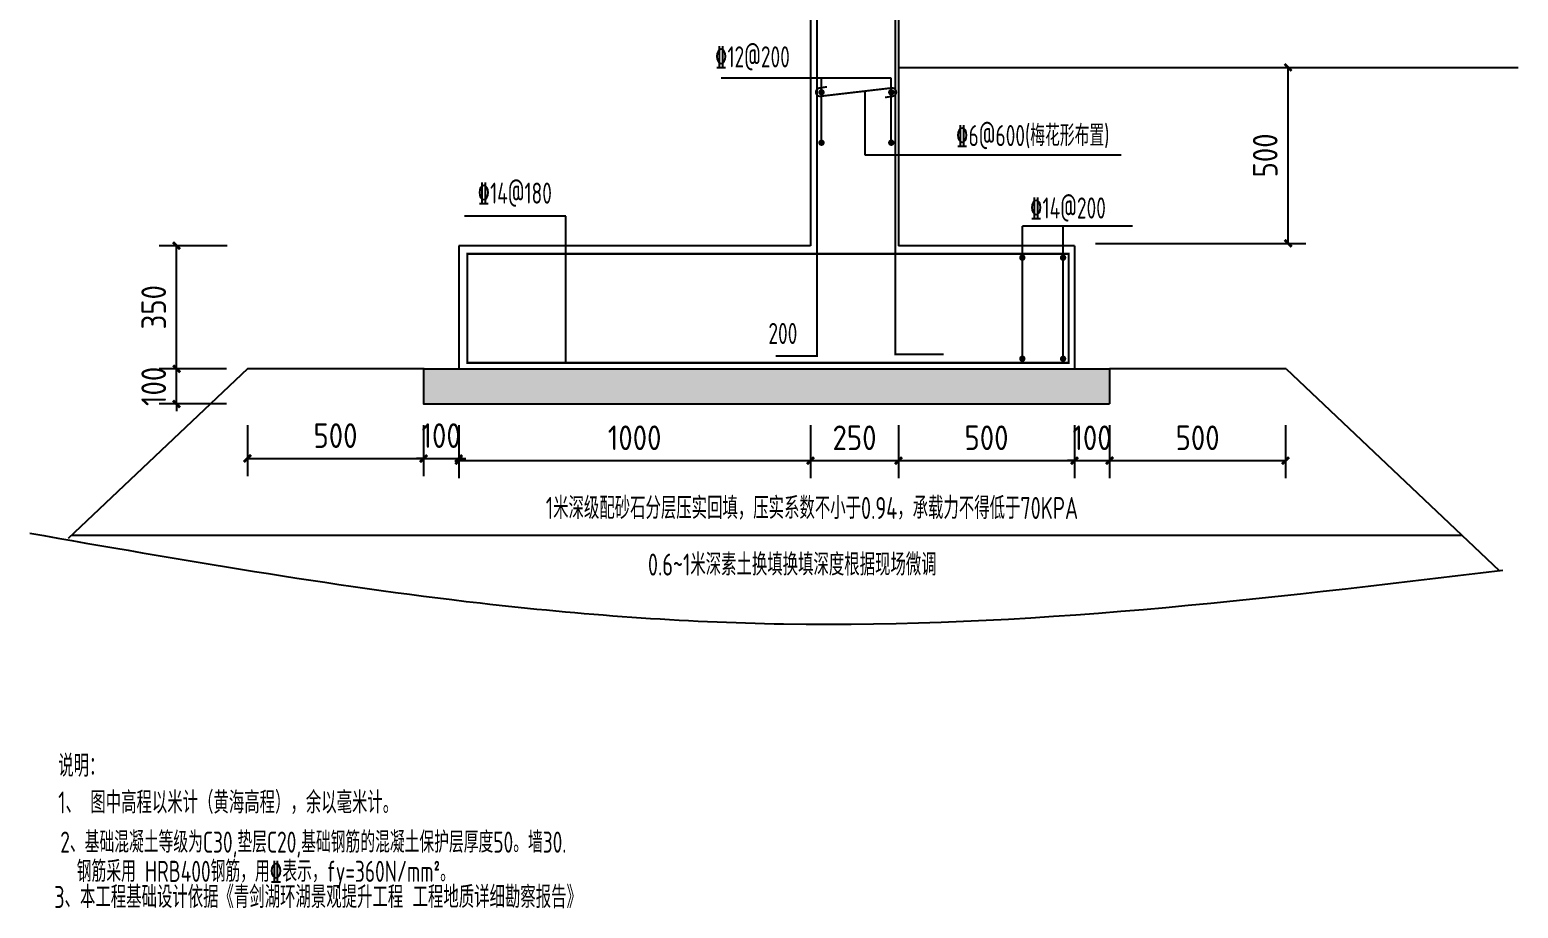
# Model space of a CAD drawing. Extents: x 343299501 to 344531018, y 671200678 to 672446893.
# Drawn here: x 344115219 to 344119449, y 672002098 to 672004595 of the extents above; entities that cross this region are included whole.
import ezdxf
from ezdxf.enums import TextEntityAlignment as Align

# ---------------------------------------------------------------- set-up
doc = ezdxf.new("R2010")
doc.units = 0
doc.header["$LTSCALE"] = 10
doc.header["$MEASUREMENT"] = 0
doc.layers.add('00-景观', color=4, linetype='Continuous')
doc.layers.add('PUB_TEXT', color=7, linetype='Continuous')
for name, color, linetype, lineweight in [('REIND', 1, 'Continuous', 0), ('REINL', 1, 'Continuous', 0), ('TEXT', 7, 'Continuous', 0)]:
    doc.layers.add(name, color=color, linetype=linetype, lineweight=lineweight)
doc.styles.get("Standard").update_dxf_attribs({"font": 'gbenor.shx', "bigfont": 'gbcbig.shx'})
doc.styles.add('TSSD_Rein', font='tssdeng.shx', dxfattribs={"width": 0.7, "bigfont": 'hztxt.shx'})
doc.dimstyles.get("Standard").update_dxf_attribs({"dimscale": 100, "dimtxt": 3.5, "dimasz": 1, "dimexe": 2.5, "dimexo": 3, "dimgap": 1.5, "dimtad": 1, "dimdec": 0, "dimzin": 0, "dimdsep": 46, "dimtxsty": 'Standard', "dimblk": 'ARCHTICK', "dimcen": 0.09, "dimadec": 0, "dimazin": 0, "dimtfac": 1, "dimtdec": 0, "dimtix": 1, "dimtmove": 2, "dimatfit": 3, "dimfxl": 1, "dimtolj": 1, "dimtzin": 0, "dimarcsym": 0})

# ---------------------------------------------------------------- blocks, each defined once
blk = doc.blocks.new('_ArchTick')
at = {"color": 0, "linetype": 'ByBlock', "const_width": 0.4}
blk.add_lwpolyline([(-0.5, -0.5), (0.5, 0.5)], dxfattribs=at)
blk = doc.blocks.new('*D25')
at = {"color": 0, "lineweight": -2, "ltscale": 2, "transparency": 16777216}
for p, q in [((344116338.2, 672003471.5), (344116338.2, 672003326.5)), ((344116438.2, 672003471.5), (344116438.2, 672003326.5)), ((344116338.2, 672003376.5), (344116318.2, 672003376.5)), ((344116338.2, 672003376.5), (344116438.2, 672003376.5)), ((344116438.2, 672003376.5), (344116458.2, 672003376.5))]:
    blk.add_line(p, q, dxfattribs=at)
at = {"layer": 'Defpoints', "color": 0, "ltscale": 2, "transparency": 16777216}
for p in [(344116338.2, 672003531.5), (344116438.2, 672003531.5), (344116438.2, 672003376.5)]:
    blk.add_point(p, dxfattribs=at)
at = {"color": 0, "lineweight": -2, "ltscale": 2, "transparency": 16777216, "xscale": 20, "yscale": 20, "zscale": 20}
blk.add_blockref('_ArchTick', (344116338.2, 672003376.5), dxfattribs=at)
at = {"color": 0, "lineweight": -2, "ltscale": 2, "transparency": 16777216, "xscale": 20, "yscale": 20, "zscale": 20, "rotation": 180}
blk.add_blockref('_ArchTick', (344116438.2, 672003376.5), dxfattribs=at)
at = {"color": 0, "ltscale": 2, "transparency": 16777216, "insert": (344116388.2, 672003441.5), "char_height": 70, "attachment_point": 5}
blk.add_mtext('\\A1;100', dxfattribs=at)
blk = doc.blocks.new('*D19')
at = {"color": 0, "lineweight": -2, "ltscale": 2, "transparency": 16777216}
for p, q in [((344116438.2, 672003471.5), (344116438.2, 672003320.4)), ((344117438.2, 672003471.5), (344117438.2, 672003320.4)), ((344116438.2, 672003370.4), (344117438.2, 672003370.4))]:
    blk.add_line(p, q, dxfattribs=at)
at = {"layer": 'Defpoints', "color": 0, "ltscale": 2, "transparency": 16777216}
for p in [(344116438.2, 672003531.5), (344117438.2, 672003531.5), (344117438.2, 672003370.4)]:
    blk.add_point(p, dxfattribs=at)
at = {"color": 0, "lineweight": -2, "ltscale": 2, "transparency": 16777216, "xscale": 20, "yscale": 20, "zscale": 20, "rotation": 180}
blk.add_blockref('_ArchTick', (344116438.2, 672003370.4), dxfattribs=at)
at = {"color": 0, "lineweight": -2, "ltscale": 2, "transparency": 16777216, "xscale": 20, "yscale": 20, "zscale": 20}
blk.add_blockref('_ArchTick', (344117438.2, 672003370.4), dxfattribs=at)
at = {"color": 0, "ltscale": 2, "transparency": 16777216, "insert": (344116938.2, 672003435.4), "char_height": 70, "attachment_point": 5}
blk.add_mtext('\\A1;1000', dxfattribs=at)
blk = doc.blocks.new('*D20')
at = {"color": 0, "lineweight": -2, "ltscale": 2, "transparency": 16777216}
for p, q in [((344117438.2, 672003471.5), (344117438.2, 672003320.4)), ((344117688.2, 672003471.5), (344117688.2, 672003320.4)), ((344117438.2, 672003370.4), (344117688.2, 672003370.4))]:
    blk.add_line(p, q, dxfattribs=at)
at = {"layer": 'Defpoints', "color": 0, "ltscale": 2, "transparency": 16777216}
for p in [(344117438.2, 672003531.5), (344117688.2, 672003531.5), (344117688.2, 672003370.4)]:
    blk.add_point(p, dxfattribs=at)
at = {"color": 0, "lineweight": -2, "ltscale": 2, "transparency": 16777216, "xscale": 20, "yscale": 20, "zscale": 20, "rotation": 180}
blk.add_blockref('_ArchTick', (344117438.2, 672003370.4), dxfattribs=at)
at = {"color": 0, "lineweight": -2, "ltscale": 2, "transparency": 16777216, "xscale": 20, "yscale": 20, "zscale": 20}
blk.add_blockref('_ArchTick', (344117688.2, 672003370.4), dxfattribs=at)
at = {"color": 0, "ltscale": 2, "transparency": 16777216, "insert": (344117563.2, 672003435.4), "char_height": 70, "attachment_point": 5}
blk.add_mtext('\\A1;250', dxfattribs=at)
blk = doc.blocks.new('*D21')
at = {"color": 0, "lineweight": -2, "ltscale": 2, "transparency": 16777216}
for p, q in [((344117688.2, 672003471.5), (344117688.2, 672003320.4)), ((344118188.2, 672003471.5), (344118188.2, 672003320.4)), ((344117688.2, 672003370.4), (344118188.2, 672003370.4))]:
    blk.add_line(p, q, dxfattribs=at)
at = {"layer": 'Defpoints', "color": 0, "ltscale": 2, "transparency": 16777216}
for p in [(344117688.2, 672003531.5), (344118188.2, 672003531.5), (344118188.2, 672003370.4)]:
    blk.add_point(p, dxfattribs=at)
at = {"color": 0, "lineweight": -2, "ltscale": 2, "transparency": 16777216, "xscale": 20, "yscale": 20, "zscale": 20, "rotation": 180}
blk.add_blockref('_ArchTick', (344117688.2, 672003370.4), dxfattribs=at)
at = {"color": 0, "lineweight": -2, "ltscale": 2, "transparency": 16777216, "xscale": 20, "yscale": 20, "zscale": 20}
blk.add_blockref('_ArchTick', (344118188.2, 672003370.4), dxfattribs=at)
at = {"color": 0, "ltscale": 2, "transparency": 16777216, "insert": (344117938.2, 672003435.4), "char_height": 70, "attachment_point": 5}
blk.add_mtext('\\A1;500', dxfattribs=at)
blk = doc.blocks.new('*D22')
at = {"color": 0, "lineweight": -2, "ltscale": 2, "transparency": 16777216}
for p, q in [((344115777.8, 672003631.5), (344115586.4, 672003631.5)), ((344115636.4, 672003631.5), (344115636.4, 672003651.5)), ((344115636.4, 672003531.5), (344115636.4, 672003631.5)), ((344115777.8, 672003531.5), (344115586.4, 672003531.5)), ((344115636.4, 672003531.5), (344115636.4, 672003511.5))]:
    blk.add_line(p, q, dxfattribs=at)
at = {"layer": 'Defpoints', "color": 0, "ltscale": 2, "transparency": 16777216}
for p in [(344115636.4, 672003631.5), (344115837.8, 672003631.5), (344115837.8, 672003531.5)]:
    blk.add_point(p, dxfattribs=at)
at = {"color": 0, "lineweight": -2, "ltscale": 2, "transparency": 16777216, "xscale": 20, "yscale": 20, "zscale": 20}
for p, rotation in [((344115636.4, 672003631.5), 270), ((344115636.4, 672003531.5), 90)]:
    blk.add_blockref('_ArchTick', p, dxfattribs=dict(at, rotation=rotation))
at = {"color": 0, "ltscale": 2, "transparency": 16777216, "insert": (344115571.4, 672003581.5), "char_height": 70, "attachment_point": 5, "rotation": 90}
blk.add_mtext('\\A1;100', dxfattribs=at)
blk = doc.blocks.new('*D23')
at = {"color": 0, "lineweight": -2, "ltscale": 2, "transparency": 16777216}
for p, q in [((344115780.3, 672003981.5), (344115586.4, 672003981.5)), ((344115636.4, 672003631.5), (344115636.4, 672003981.5)), ((344115777.8, 672003631.5), (344115586.4, 672003631.5))]:
    blk.add_line(p, q, dxfattribs=at)
at = {"layer": 'Defpoints', "color": 0, "ltscale": 2, "transparency": 16777216}
for p in [(344115636.4, 672003981.5), (344115840.3, 672003981.5), (344115837.8, 672003631.5)]:
    blk.add_point(p, dxfattribs=at)
at = {"color": 0, "lineweight": -2, "ltscale": 2, "transparency": 16777216, "xscale": 20, "yscale": 20, "zscale": 20}
for p, rotation in [((344115636.4, 672003981.5), 90), ((344115636.4, 672003631.5), 270)]:
    blk.add_blockref('_ArchTick', p, dxfattribs=dict(at, rotation=rotation))
at = {"color": 0, "ltscale": 2, "transparency": 16777216, "insert": (344115571.4, 672003806.5), "char_height": 70, "attachment_point": 5, "rotation": 90}
blk.add_mtext('\\A1;350', dxfattribs=at)
blk = doc.blocks.new('*D24')
at = {"color": 0, "lineweight": -2, "ltscale": 2, "transparency": 16777216}
for p, q in [((344118047.8, 672004488.3), (344118845.4, 672004488.3)), ((344118795.4, 672003988), (344118795.4, 672004488.3)), ((344118248.2, 672003988), (344118845.4, 672003988))]:
    blk.add_line(p, q, dxfattribs=at)
at = {"layer": 'Defpoints', "color": 0, "ltscale": 2, "transparency": 16777216}
for p in [(344117987.8, 672004488.3), (344118795.4, 672004488.3), (344118188.2, 672003988)]:
    blk.add_point(p, dxfattribs=at)
at = {"color": 0, "lineweight": -2, "ltscale": 2, "transparency": 16777216, "xscale": 20, "yscale": 20, "zscale": 20}
for p, rotation in [((344118795.4, 672004488.3), 90), ((344118795.4, 672003988), 270)]:
    blk.add_blockref('_ArchTick', p, dxfattribs=dict(at, rotation=rotation))
at = {"color": 0, "ltscale": 2, "transparency": 16777216, "insert": (344118730.4, 672004238.1), "char_height": 70, "attachment_point": 5, "rotation": 90}
blk.add_mtext('\\A1;500', dxfattribs=at)
blk = doc.blocks.new('*D26')
at = {"color": 0, "lineweight": -2, "ltscale": 2, "transparency": 16777216}
for p, q in [((344115837.8, 672003471.5), (344115837.8, 672003326.5)), ((344116338.2, 672003471.5), (344116338.2, 672003326.5)), ((344115837.8, 672003376.5), (344116338.2, 672003376.5))]:
    blk.add_line(p, q, dxfattribs=at)
at = {"layer": 'Defpoints', "color": 0, "ltscale": 2, "transparency": 16777216}
for p in [(344115837.8, 672003531.5), (344116338.2, 672003531.5), (344116338.2, 672003376.5)]:
    blk.add_point(p, dxfattribs=at)
at = {"color": 0, "lineweight": -2, "ltscale": 2, "transparency": 16777216, "xscale": 20, "yscale": 20, "zscale": 20, "rotation": 180}
blk.add_blockref('_ArchTick', (344115837.8, 672003376.5), dxfattribs=at)
at = {"color": 0, "lineweight": -2, "ltscale": 2, "transparency": 16777216, "xscale": 20, "yscale": 20, "zscale": 20}
blk.add_blockref('_ArchTick', (344116338.2, 672003376.5), dxfattribs=at)
at = {"color": 0, "ltscale": 2, "transparency": 16777216, "insert": (344116088, 672003441.5), "char_height": 70, "attachment_point": 5}
blk.add_mtext('\\A1;500', dxfattribs=at)
blk = doc.blocks.new('*D27')
at = {"color": 0, "lineweight": -2, "ltscale": 2, "transparency": 16777216}
for p, q in [((344118188.2, 672003471.5), (344118188.2, 672003320.4)), ((344118288.2, 672003471.5), (344118288.2, 672003320.4)), ((344118188.2, 672003370.4), (344118168.2, 672003370.4)), ((344118188.2, 672003370.4), (344118288.2, 672003370.4)), ((344118288.2, 672003370.4), (344118308.2, 672003370.4))]:
    blk.add_line(p, q, dxfattribs=at)
at = {"layer": 'Defpoints', "color": 0, "ltscale": 2, "transparency": 16777216}
for p in [(344118188.2, 672003531.5), (344118288.2, 672003531.5), (344118288.2, 672003370.4)]:
    blk.add_point(p, dxfattribs=at)
at = {"color": 0, "lineweight": -2, "ltscale": 2, "transparency": 16777216, "xscale": 20, "yscale": 20, "zscale": 20}
blk.add_blockref('_ArchTick', (344118188.2, 672003370.4), dxfattribs=at)
at = {"color": 0, "lineweight": -2, "ltscale": 2, "transparency": 16777216, "xscale": 20, "yscale": 20, "zscale": 20, "rotation": 180}
blk.add_blockref('_ArchTick', (344118288.2, 672003370.4), dxfattribs=at)
at = {"color": 0, "ltscale": 2, "transparency": 16777216, "insert": (344118238.2, 672003435.4), "char_height": 70, "attachment_point": 5}
blk.add_mtext('\\A1;100', dxfattribs=at)
blk = doc.blocks.new('*D28')
at = {"color": 0, "lineweight": -2, "ltscale": 2, "transparency": 16777216}
for p, q in [((344118288.2, 672003471.5), (344118288.2, 672003320.4)), ((344118788.2, 672003471.5), (344118788.2, 672003320.4)), ((344118288.2, 672003370.4), (344118788.2, 672003370.4))]:
    blk.add_line(p, q, dxfattribs=at)
at = {"layer": 'Defpoints', "color": 0, "ltscale": 2, "transparency": 16777216}
for p in [(344118288.2, 672003531.5), (344118788.2, 672003531.5), (344118788.2, 672003370.4)]:
    blk.add_point(p, dxfattribs=at)
at = {"color": 0, "lineweight": -2, "ltscale": 2, "transparency": 16777216, "xscale": 20, "yscale": 20, "zscale": 20, "rotation": 180}
blk.add_blockref('_ArchTick', (344118288.2, 672003370.4), dxfattribs=at)
at = {"color": 0, "lineweight": -2, "ltscale": 2, "transparency": 16777216, "xscale": 20, "yscale": 20, "zscale": 20}
blk.add_blockref('_ArchTick', (344118788.2, 672003370.4), dxfattribs=at)
at = {"color": 0, "ltscale": 2, "transparency": 16777216, "insert": (344118538.2, 672003435.4), "char_height": 70, "attachment_point": 5}
blk.add_mtext('\\A1;500', dxfattribs=at)

msp = doc.modelspace()

# ---------------------------------------------------------------- hatches: boundary and pattern name
h = msp.add_hatch()
h.set_pattern_fill('混凝土', color=8, scale=10)
h.set_pattern_definition([(50, (344116127.64, 672005384.195), (71.726, -6.2752), [7.5, -82.5]), (355, (344116127.64, 672005384.195), (-13.8751, 75.2192), [6, -66]), (100.4514, (344116133.616, 672005383.67), (57.851, 68.944), [6.374, -70.1142]), (46.1842, (344116127.64, 672005404.195), (106.724, -16.552), [11.25, -123.75]), (96.6356, (344116136.53, 672005402.82), (93.4663, 97.4118), [9.561, -105.1713]), (351.184, (344116127.64, 672005404.2), (93.466, 97.412), [9, -99]), (21, (344116137.64, 672005399.195), (59.6907, -40.2619), [7.5, -82.5]), (326, (344116137.64, 672005399.195), (24.3315, 72.515), [6, -66]), (71.4514, (344116142.61, 672005395.84), (84.0223, 32.253), [6.374, -70.1142]), (37.5, (344116127.64, 672005384.195), (1.21599, 33.28939), [0, -65.2, 0, -67, 0, -66.25]), (7.5, (344116127.64, 672005384.195), (26.30695, 39.44117), [0, -38.2, 0, -63.7, 0, -25.25]), (327.5, (344116105.34, 672005384.195), (53.38224, -2.25549), [0, -25, 0, -78, 0, -103.5]), (317.5, (344116095.34, 672005384.195), (58.3186, 10.0105), [0, -32.5, 0, -51.8, 0, -73.5])])
h.paths.add_polyline_path([(344118288.2, 672003631.5), (344116338.2, 672003630.9), (344116338.2, 672003530.9), (344118288.2, 672003531.5)])

# ---------------------------------------------------------------- linework, layer by layer
at = {"color": 4}
msp.add_line((344117688.2, 672005658.3), (344117688.2, 672003981.5), dxfattribs=at)
at = {"ltscale": 2}
for p, q in [((344117667.6, 672004457.7), (344117183.9, 672004457.7)), ((344117469.3, 672004278.7), (344117469.3, 672004457.7)), ((344117667.6, 672004278.7), (344117667.6, 672004457.7)), ((344117592.6, 672004418.1), (344117592.6, 672004239.6)), ((344117592.6, 672004239.6), (344118321.3, 672004239.6)), ((344116742.2, 672004065.8), (344116454.3, 672004065.8)), ((344116742.2, 672003648.6), (344116742.2, 672004065.8)), ((344118040.1, 672003660.1), (344118040.1, 672004036.9)), ((344118353.2, 672004036.9), (344118040.1, 672004036.9)), ((344118155.9, 672003664.6), (344118155.9, 672004036.9)), ((344115837.8, 672003631.5), (344115328.6, 672003148.6)), ((344116339.8, 672003631.5), (344115837.8, 672003631.5)), ((344118790.2, 672003631.5), (344118288.2, 672003631.5)), ((344118790.2, 672003631.5), (344119395, 672003058))]:
    msp.add_line(p, q, dxfattribs=at)
at = {"color": 4}
for points in [[(344117438.2, 672005658.3), (344117438.2, 672003981.5)], [(344117438.2, 672003981.5), (344116438.2, 672003981.5)], [(344116438.2, 672003981.5), (344116438.2, 672003631.5)], [(344118188.2, 672003981.5), (344117688.2, 672003981.5)], [(344118188.2, 672003981.5), (344118188.2, 672003631.5)], [(344116338.2, 672003631.5), (344118288.2, 672003631.5)], [(344116338.2, 672003631.5), (344116338.2, 672003531.5), (344118288.2, 672003531.5)], [(344118288.2, 672003631.5), (344118288.2, 672003531.5)]]:
    msp.add_lwpolyline(points, dxfattribs=at)
msp.add_lwpolyline([(344115338.9, 672003158.4), (344119289.1, 672003158.4)])
at = {"ltscale": 2}
msp.add_spline([(344115219.1, 672003164.1), (344116499.4, 672002965.7), (344117361.3, 672002906.3), (344119405.6, 672003059.2)], degree=3, dxfattribs=at)
at = {"layer": '00-景观'}
msp.add_lwpolyline([(344117687.7, 672004488.3), (344119449.5, 672004488.3)], dxfattribs=at)
at = {"layer": 'REIND', "const_width": 9}
for points in [[(344117464.8, 672004417.6, 1), (344117473.8, 672004417.6, 1)], [(344117663.1, 672004417.6, 1), (344117672.1, 672004417.6, 1)], [(344117464.8, 672004274.2, 1), (344117473.8, 672004274.2, 1)], [(344117663.1, 672004274.2, 1), (344117672.1, 672004274.2, 1)], [(344118035.6, 672003947.4, 1), (344118044.6, 672003947.4, 1)], [(344118151.4, 672003947.4, 1), (344118160.4, 672003947.4, 1)], [(344118035.6, 672003660.1, 1), (344118044.6, 672003660.1, 1)], [(344118151.4, 672003660.1, 1), (344118160.4, 672003660.1, 1)]]:
    msp.add_lwpolyline(points, format="xyb", close=True, dxfattribs=at)
at = {"layer": 'REINL', "const_width": 6}
msp.add_lwpolyline([(344117339, 672003667.6), (344117456.2, 672003667.6), (344117456.2, 672005637.9), (344117678.9, 672005637.9), (344117678.9, 672003672.5), (344117816.3, 672003672.5)], dxfattribs=at)
at = {"layer": 'REINL', "ltscale": 2, "const_width": 5.47}
msp.add_lwpolyline([(344117485.1, 672004433.1), (344117463.5, 672004429.8, 0.999897), (344117467.1, 672004406.4), (344117668, 672004429.8, -1.000103), (344117671.7, 672004406.4), (344117650, 672004403)], format="xyb", dxfattribs=at)
at = {"layer": 'REINL', "const_width": 6}
msp.add_lwpolyline([(344116462.7, 672003648.6), (344118171.7, 672003648.6), (344118171.7, 672003958.4), (344116462.7, 672003958.4)], close=True, dxfattribs=at)

# ---------------------------------------------------------------- texts
at = {"layer": 'PUB_TEXT', "style": 'TSSD_Rein', "width": 0.7}
for s, p in [('2、基础混凝土等级为C30,垫层C20,基础钢筋的混凝土保护层厚度50。墙30.', (344115305.8, 672002255.8)), ('钢筋采用 HRB400钢筋，用%%132表示，fy=360N/mm²。', (344115352.7, 672002172.8))]:
    msp.add_text(s, height=60, dxfattribs=at).set_placement(p)
at = {"layer": 'TEXT', "style": 'TSSD_Rein', "width": 0.7}
for s, height, p in [('%%13212@200', 60, (344117166.1, 672004470.4)), ('%%1326@600(梅花形布置)', 60, (344117851.2, 672004246.6)), ('%%13214@180', 60, (344116491.5, 672004083)), ('%%13214@200', 60, (344118061.5, 672004040.7)), ('200', 60, (344117318.4, 672003684)), ('说明：', 62.5, (344115300, 672002452.8)), ('1、 图中高程以米计（黄海高程），余以毫米计。', 62.5, (344115300, 672002348.5))]:
    msp.add_text(s, height=height, dxfattribs=at).set_placement(p, align=Align.BOTTOM_LEFT)
for s, p in [('1米深级配砂石分层压实回填，压实系数不小于0.94，承载力不得低于70KPA', (344116685.7, 672003204.5)), ('0.6~1米深素土换填换填深度根据现场微调', (344116976, 672003043.7)), ('3、本工程基础设计依据《青剑湖环湖景观提升工程 工程地质详细勘察报告》 ', (344115288.7, 672002098.5))]:
    msp.add_text(s, height=62.5, dxfattribs=at).set_placement(p)

# ---------------------------------------------------------------- dimensions: what is measured, and where the dimension line sits
at = {"ltscale": 2}
for base, p1, p2, picture, middle in [((344118795.4, 672004488.3), (344118188.2, 672003988), (344117987.8, 672004488.3), '*D24', (344118730.4, 672004238.1)), ((344115636.4, 672003981.5), (344115837.8, 672003631.5), (344115840.3, 672003981.5), '*D23', (344115571.4, 672003806.5)), ((344115636.4, 672003631.5), (344115837.8, 672003531.5), (344115837.8, 672003631.5), '*D22', (344115571.4, 672003581.5))]:
    dim = msp.add_linear_dim(base=base, p1=p1, p2=p2, angle=90, dimstyle='Standard', override={"dimscale": 20, "dimfxl": 75}, dxfattribs=at)
    dim.commit()
    dim.dimension.update_dxf_attribs({"geometry": picture, "text_midpoint": middle})
for base, p1, p2, picture, middle in [((344116338.2, 672003376.5), (344115837.8, 672003531.5), (344116338.2, 672003531.5), '*D26', (344116088, 672003441.5)), ((344116438.2, 672003376.5), (344116338.2, 672003531.5), (344116438.2, 672003531.5), '*D25', (344116388.2, 672003441.5)), ((344117438.2, 672003370.4), (344116438.2, 672003531.5), (344117438.2, 672003531.5), '*D19', (344116938.2, 672003435.4)), ((344117688.2, 672003370.4), (344117438.2, 672003531.5), (344117688.2, 672003531.5), '*D20', (344117563.2, 672003435.4)), ((344118188.2, 672003370.4), (344117688.2, 672003531.5), (344118188.2, 672003531.5), '*D21', (344117938.2, 672003435.4)), ((344118288.2, 672003370.4), (344118188.2, 672003531.5), (344118288.2, 672003531.5), '*D27', (344118238.2, 672003435.4)), ((344118788.2, 672003370.4), (344118288.2, 672003531.5), (344118788.2, 672003531.5), '*D28', (344118538.2, 672003435.4))]:
    dim = msp.add_linear_dim(base=base, p1=p1, p2=p2, dimstyle='Standard', override={"dimscale": 20, "dimfxl": 75}, dxfattribs=at)
    dim.commit()
    dim.dimension.update_dxf_attribs({"geometry": picture, "text_midpoint": middle})

doc.saveas('drawing.dxf')
